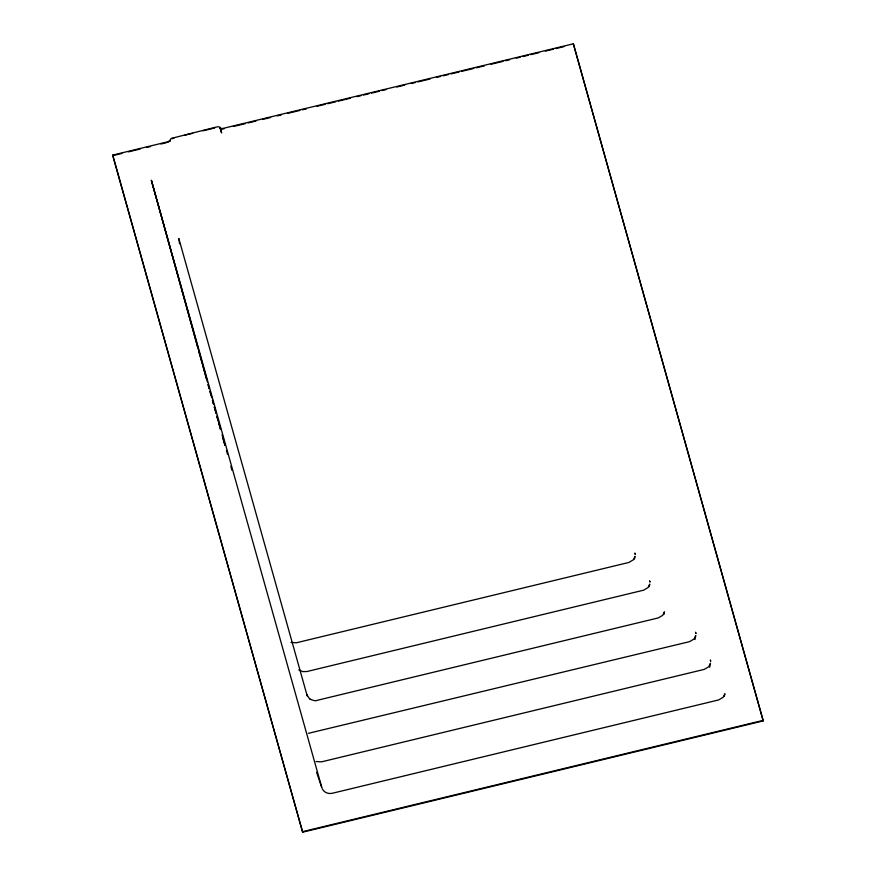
<?xml version="1.0" encoding="UTF-8"?>
<svg xmlns="http://www.w3.org/2000/svg" width="876" height="876" viewBox="0 0 876 876"><rect width="100%" height="100%" fill="white"/><g stroke="black" fill="none" stroke-linecap="round" stroke-linejoin="round"><path stroke-width="1.31" d="M220.084 127.71A4.238 1.467 -15.7 0 0 223.457 128.312L573.353 43.8L763.237 720.915L302.647 832.2L112.752 155.654L112.763 155.085L166.199 142.175A4.281 1.478 -15.7 0 0 167.557 141.759A4.227 1.467 -15.7 0 0 170.338 139.733L170.36 139.569A4.238 1.467 -15.7 0 1 171.411 138.375L216.679 126.954A4.249 1.467 -15.7 0 1 219.766 127.129L221.617 132.911L220.062 127.557M302.647 832.2L112.763 155.085M573.353 43.8L763.237 720.915M649.226 586.712L649.74 584.095L648.032 587.566L643.608 590.183L306.863 671.542L302.746 671.607L299.045 669.932M663.942 614.437L664.468 611.82L662.749 615.291L658.325 617.908L317.276 700.307C315.404 702.147 307.684 697.822 310.597 699.442M694.964 639.469L695.752 635.549L694.033 639.02L689.609 641.637L308.385 733.332M709.691 667.194L710.469 663.285L708.75 666.745L704.337 669.363L321.536 761.846L316.105 761.54M634.487 559.052L635.023 556.37L633.315 559.83L628.891 562.447L296.449 642.765L291.018 642.458M724.31 696.332L724.89 693.726L723.138 697.285L718.725 699.913L332.256 793.284C328.281 794.214 324.032 792.495 322.248 788.772M172.879 138.298L172.561 138.485A2.65 0.92 -15.7 0 0 172.09 138.868M184.858 135.189L192.632 133.316M203.013 130.809L214.686 127.984M112.752 155.654L121.873 153.453M128.389 151.876L140.116 149.04M146.631 147.464L150.541 146.522M160.976 144.003L166.188 142.744M233.432 126.494L245.379 123.615M248.039 122.968L256 121.041M262.647 119.443L270.607 117.515M277.243 115.906L281.229 114.953M287.875 113.343L299.822 110.453M302.472 109.818L306.458 108.854M317.079 106.292L325.051 104.364M327.701 103.718L335.672 101.791M338.322 101.156L350.28 98.265M356.915 96.667L360.901 95.703M363.551 95.057L368.862 93.776M371.523 93.13L379.483 91.213M382.144 90.567L386.13 89.604M396.751 87.042L404.712 85.114M411.348 83.516L415.334 82.552M417.994 81.906L429.941 79.015M436.576 77.416L440.562 76.453M443.223 75.807L448.534 74.526M451.184 73.891L459.155 71.963M461.805 71.317L473.752 68.438M476.413 67.791L484.384 65.864M491.02 64.266L502.966 61.375M505.627 60.729L509.602 59.776M516.249 58.166L520.224 57.203M522.884 56.568L528.195 55.276M530.856 54.64L538.817 52.713M545.452 51.115L553.424 49.187M556.074 48.541L564.045 46.614M302.658 831.631L763.248 720.346M224.136 128.739L223.194 128.947A5.836 2.026 -15.7 0 1 220.621 129.133M300.183 670.666L299.176 670.009M309.589 698.785L306.731 694.613L307.213 695.916L178.814 238.491L179.558 243.769M316.586 772.282L321.853 787.71L151.384 180.39L193.443 331.916M649.587 580.744L649.97 582.113L649.795 581.445M151.384 180.39L207.404 381.958M208.138 384.597L209.233 388.55M211.795 397.77L209.966 391.178L210.996 395.164M212.529 400.398L213.624 404.351M214.357 406.99L216.186 413.582L214.291 407.022M216.919 416.209L220.588 429.382M222.044 434.66L224.979 445.194M226.446 450.472L227.541 454.414M230.837 466.273L231.932 470.226M194.176 334.544L197.834 347.728M198.567 350.356L202.225 363.54M202.958 366.168L206.616 379.352M208.072 384.619L209.167 388.572M212.463 400.431L213.558 404.384M216.854 416.242L217.949 420.195M218.682 422.834L220.511 429.415M223.073 438.646L224.902 445.227M710.316 659.935L710.688 661.292L710.513 660.635M695.588 632.198L695.971 633.567L695.796 632.899M634.87 553.019L635.242 554.377L635.078 553.72M173.634 137.959A2.65 0.92 -15.7 0 1 174.466 137.707M170.426 141.025A5.847 2.026 -15.7 0 1 169.725 141.43M168.926 141.824A5.847 2.026 -15.7 0 1 167.119 142.492"/></g></svg>
